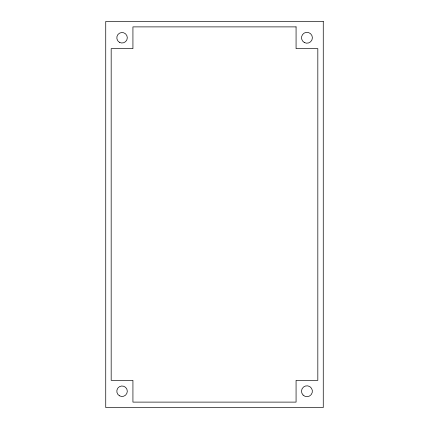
<?xml version="1.0" encoding="UTF-8"?>
<svg xmlns="http://www.w3.org/2000/svg" width="429" height="429" viewBox="0 0 429 429"><rect width="100%" height="100%" fill="white"/><g stroke="black" fill="none" stroke-linecap="round" stroke-linejoin="round"><path stroke-width="0.64" d="M323.262 21.45L105.738 21.45L105.738 407.55L323.262 407.55L323.262 21.45M296.069 26.888L132.931 26.888L132.931 48.638L111.175 48.638L111.175 380.362L132.931 380.362L132.931 402.112L296.069 402.112L296.069 380.362L317.825 380.362L317.825 48.638L296.069 48.638L296.069 26.888M119.428 42.315A5.255 5.255 0 0 0 127.306 37.763A5.255 5.255 0 0 0 119.428 33.215A5.255 5.255 0 0 0 119.428 42.315M119.428 395.785A5.255 5.255 0 0 0 127.306 391.237A5.255 5.255 0 0 0 119.428 386.685A5.255 5.255 0 0 0 119.428 395.785M304.225 42.471A5.438 5.438 0 0 0 312.387 37.763A5.438 5.438 0 0 0 304.225 33.054A5.438 5.438 0 0 0 304.225 42.471M303.099 395.082A5.438 5.438 0 0 0 312.199 392.642A5.438 5.438 0 0 0 305.539 385.982A5.438 5.438 0 0 0 303.099 395.082"/></g></svg>
